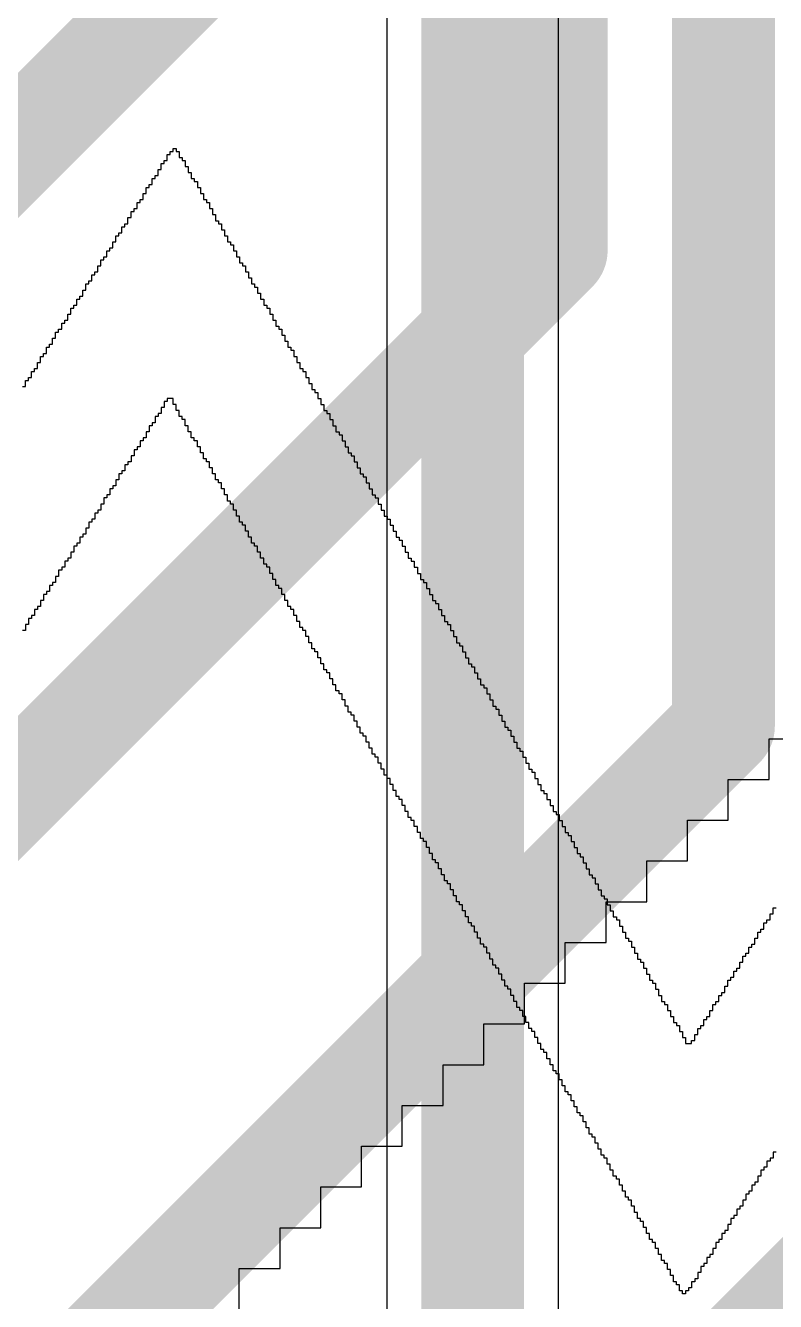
# Model space of a CAD drawing. Header units: inches. Extents: x 1.37 to 7.44, y 1.69 to 5.2.
# Drawn here: x 5.4434 to 5.5582, y 3.1787 to 3.374 of the extents above; entities that cross this region are included whole.
import ezdxf

# ---------------------------------------------------------------- set-up
doc = ezdxf.new("R2010")
doc.units = ezdxf.units.IN
doc.header["$MEASUREMENT"] = 0
for name, color, linetype in [('Bottom Layer', 5, 'Continuous'), ('Bottom Overlay', 54, 'Continuous'), ('Top Layer', 1, 'Continuous'), ('Top Overlay', 2, 'Continuous')]:
    doc.layers.add(name, color=color, linetype=linetype)

msp = doc.modelspace()

# ---------------------------------------------------------------- linework, layer by layer
at = {"layer": 'Bottom Layer'}
for points in [[(5.5502, 3.26673, 0.01575, 0.01575, 0), (5.5502, 4.13473, 0.01575, 0.01575, 0)], [(5.52461, 3.33957, 0.01575, 0.01575, 0), (5.52461, 4.12413, 0.01575, 0.01575, 0)], [(5.15748, 3.07087, 0.01575, 0.01575, 0), (5.49902, 3.4124, 0.01575, 0.01575, 0)], [(5.25591, 3.07087, 0.01575, 0.01575, 0), (5.52461, 3.33957, 0.01575, 0.01575, 0)], [(5.35433, 3.07087, 0.01575, 0.01575, 0), (5.5502, 3.26673, 0.01575, 0.01575, 0)], [(5.45276, 3.07087, 0.01575, 0.01575, 0), (5.60983, 3.22794, 0.01575, 0.01575, 0)]]:
    msp.add_lwpolyline(points, format="xyseb", dxfattribs=at)
for points in [[(5.52067, 3.33957, 0.00787, 0.00787, 1), (5.52854, 3.33957, 0.00787, 0.00787, 1)], [(5.52067, 3.33957, 0.00787, 0.00787, 1), (5.52854, 3.33957, 0.00787, 0.00787, 1)], [(5.54626, 3.26673, 0.00787, 0.00787, 1), (5.55413, 3.26673, 0.00787, 0.00787, 1)], [(5.54626, 3.26673, 0.00787, 0.00787, 1), (5.55413, 3.26673, 0.00787, 0.00787, 1)]]:
    msp.add_lwpolyline(points, format="xyseb", close=True, dxfattribs=at)
at = {"layer": 'Bottom Overlay'}
for p, q in [((5.55718, 3.25856), (5.55718, 3.2648)), ((5.55718, 3.2648), (5.56341, 3.2648)), ((5.55094, 3.25232), (5.55094, 3.25856)), ((5.55094, 3.25856), (5.55718, 3.25856)), ((5.5447, 3.24609), (5.5447, 3.25232)), ((5.5447, 3.25232), (5.55094, 3.25232)), ((5.53846, 3.23985), (5.53846, 3.24609)), ((5.53846, 3.24609), (5.5447, 3.24609)), ((5.53223, 3.23361), (5.53223, 3.23985)), ((5.53223, 3.23985), (5.53846, 3.23985)), ((5.52599, 3.22737), (5.52599, 3.23361)), ((5.52599, 3.23361), (5.53223, 3.23361)), ((5.51975, 3.22114), (5.51975, 3.22737)), ((5.51975, 3.22737), (5.52599, 3.22737)), ((5.51351, 3.2149), (5.51351, 3.22114)), ((5.51351, 3.22114), (5.51975, 3.22114)), ((5.50727, 3.20866), (5.50727, 3.2149)), ((5.50727, 3.2149), (5.51351, 3.2149)), ((5.50104, 3.20242), (5.50104, 3.20866)), ((5.50104, 3.20866), (5.50727, 3.20866)), ((5.4948, 3.19619), (5.4948, 3.20242)), ((5.4948, 3.20242), (5.50104, 3.20242)), ((5.48856, 3.18995), (5.48856, 3.19619)), ((5.48856, 3.19619), (5.4948, 3.19619)), ((5.48232, 3.18371), (5.48232, 3.18995)), ((5.48232, 3.18995), (5.48856, 3.18995)), ((5.47609, 3.17747), (5.47609, 3.18371)), ((5.47609, 3.18371), (5.48232, 3.18371))]:
    msp.add_line(p, q, dxfattribs=at)
at = {"layer": 'Top Layer'}
for p, q in [((5.49868, 3.74016), (5.49868, 3.08151)), ((5.52494, 3.08151), (5.52494, 3.74016))]:
    msp.add_line(p, q, dxfattribs=at)
msp.add_lwpolyline([(5.51181, 3.07087, 0.01575, 0.01575, 0), (5.51181, 4.27008, 0.01575, 0.01575, 0)], format="xyseb", dxfattribs=at)
at = {"layer": 'Top Overlay'}
for p, q in [((5.46505, 3.35331), (5.46505, 3.35424)), ((5.46505, 3.35424), (5.46551, 3.35424)), ((5.46551, 3.35424), (5.46551, 3.3547)), ((5.46551, 3.3547), (5.46598, 3.3547)), ((5.46598, 3.3547), (5.46598, 3.35516)), ((5.46598, 3.35516), (5.46644, 3.35516)), ((5.46644, 3.35516), (5.46644, 3.3547)), ((5.46644, 3.3547), (5.4669, 3.3547)), ((5.4669, 3.3547), (5.4669, 3.35377)), ((5.4669, 3.35377), (5.46736, 3.35377)), ((5.46736, 3.35377), (5.46736, 3.35331)), ((5.46367, 3.35101), (5.46367, 3.35193)), ((5.46367, 3.35193), (5.46413, 3.35193)), ((5.46413, 3.35193), (5.46413, 3.35285)), ((5.46413, 3.35285), (5.46459, 3.35285)), ((5.46459, 3.35285), (5.46459, 3.35331)), ((5.46459, 3.35331), (5.46505, 3.35331)), ((5.46736, 3.35331), (5.46782, 3.35331)), ((5.46782, 3.35331), (5.46782, 3.35239)), ((5.46782, 3.35239), (5.46828, 3.35239)), ((5.46828, 3.35239), (5.46828, 3.35147)), ((5.46828, 3.35147), (5.46874, 3.35147)), ((5.46874, 3.35147), (5.46874, 3.35054)), ((5.46228, 3.34916), (5.46228, 3.34962)), ((5.46228, 3.34962), (5.46275, 3.34962)), ((5.46275, 3.34962), (5.46275, 3.35054)), ((5.46275, 3.35054), (5.46321, 3.35054)), ((5.46321, 3.35054), (5.46321, 3.35101)), ((5.46321, 3.35101), (5.46367, 3.35101)), ((5.46874, 3.35054), (5.4692, 3.35054)), ((5.4692, 3.35054), (5.4692, 3.35008)), ((5.4692, 3.35008), (5.46967, 3.35008)), ((5.46967, 3.35008), (5.46967, 3.34916)), ((5.46136, 3.34731), (5.46136, 3.34824)), ((5.46136, 3.34824), (5.46182, 3.34824)), ((5.46182, 3.34824), (5.46182, 3.34916)), ((5.46182, 3.34916), (5.46228, 3.34916)), ((5.46967, 3.34916), (5.47013, 3.34916)), ((5.47013, 3.34916), (5.47013, 3.34824)), ((5.47013, 3.34824), (5.47059, 3.34824)), ((5.47059, 3.34824), (5.47059, 3.34731)), ((5.45998, 3.34547), (5.45998, 3.34593)), ((5.45998, 3.34593), (5.46044, 3.34593)), ((5.46044, 3.34593), (5.46044, 3.34685)), ((5.46044, 3.34685), (5.4609, 3.34685)), ((5.4609, 3.34685), (5.4609, 3.34731)), ((5.4609, 3.34731), (5.46136, 3.34731)), ((5.47059, 3.34731), (5.47105, 3.34731)), ((5.47105, 3.34731), (5.47105, 3.34685)), ((5.47105, 3.34685), (5.47151, 3.34685)), ((5.47151, 3.34685), (5.47151, 3.34593)), ((5.47151, 3.34593), (5.47197, 3.34593)), ((5.47197, 3.34593), (5.47197, 3.34501)), ((5.45859, 3.34316), (5.45859, 3.34362)), ((5.45859, 3.34362), (5.45905, 3.34362)), ((5.45905, 3.34362), (5.45905, 3.34455)), ((5.45905, 3.34455), (5.45952, 3.34455)), ((5.45952, 3.34455), (5.45952, 3.34547)), ((5.45952, 3.34547), (5.45998, 3.34547)), ((5.47197, 3.34501), (5.47243, 3.34501)), ((5.47243, 3.34501), (5.47243, 3.34408)), ((5.47243, 3.34408), (5.4729, 3.34408)), ((5.4729, 3.34408), (5.4729, 3.34362)), ((5.4729, 3.34362), (5.47336, 3.34362)), ((5.47336, 3.34362), (5.47336, 3.3427)), ((5.45721, 3.34086), (5.45721, 3.34178)), ((5.45721, 3.34178), (5.45767, 3.34178)), ((5.45767, 3.34178), (5.45767, 3.34224)), ((5.45767, 3.34224), (5.45813, 3.34224)), ((5.45813, 3.34224), (5.45813, 3.34316)), ((5.45813, 3.34316), (5.45859, 3.34316)), ((5.47336, 3.3427), (5.47382, 3.3427)), ((5.47382, 3.3427), (5.47382, 3.34178)), ((5.47382, 3.34178), (5.47428, 3.34178)), ((5.47428, 3.34178), (5.47428, 3.34086)), ((5.45629, 3.33947), (5.45629, 3.33993)), ((5.45629, 3.33993), (5.45675, 3.33993)), ((5.45675, 3.33993), (5.45675, 3.34086)), ((5.45675, 3.34086), (5.45721, 3.34086)), ((5.47428, 3.34086), (5.47474, 3.34086)), ((5.47474, 3.34086), (5.47474, 3.34039)), ((5.47474, 3.34039), (5.4752, 3.34039)), ((5.4752, 3.34039), (5.4752, 3.33947)), ((5.4549, 3.33716), (5.4549, 3.33809)), ((5.4549, 3.33809), (5.45536, 3.33809)), ((5.45536, 3.33809), (5.45536, 3.33855)), ((5.45536, 3.33855), (5.45583, 3.33855)), ((5.45583, 3.33855), (5.45583, 3.33947)), ((5.45583, 3.33947), (5.45629, 3.33947)), ((5.4752, 3.33947), (5.47566, 3.33947)), ((5.47566, 3.33947), (5.47566, 3.33855)), ((5.47566, 3.33855), (5.47613, 3.33855)), ((5.47613, 3.33855), (5.47613, 3.33763)), ((5.45398, 3.33578), (5.45398, 3.33624)), ((5.45398, 3.33624), (5.45444, 3.33624)), ((5.45444, 3.33624), (5.45444, 3.33716)), ((5.45444, 3.33716), (5.4549, 3.33716)), ((5.47613, 3.33763), (5.47659, 3.33763)), ((5.47659, 3.33763), (5.47659, 3.33716)), ((5.47659, 3.33716), (5.47705, 3.33716)), ((5.47705, 3.33716), (5.47705, 3.33624)), ((5.47705, 3.33624), (5.47751, 3.33624)), ((5.47751, 3.33624), (5.47751, 3.33532)), ((5.4526, 3.33347), (5.4526, 3.3344)), ((5.4526, 3.3344), (5.45306, 3.3344)), ((5.45306, 3.3344), (5.45306, 3.33486)), ((5.45306, 3.33486), (5.45352, 3.33486)), ((5.45352, 3.33486), (5.45352, 3.33578)), ((5.45352, 3.33578), (5.45398, 3.33578)), ((5.47751, 3.33532), (5.47797, 3.33532)), ((5.47797, 3.33532), (5.47797, 3.3344)), ((5.47797, 3.3344), (5.47843, 3.3344)), ((5.47843, 3.3344), (5.47843, 3.33393)), ((5.47843, 3.33393), (5.47889, 3.33393)), ((5.47889, 3.33393), (5.47889, 3.33301)), ((5.45121, 3.33117), (5.45121, 3.33209)), ((5.45121, 3.33209), (5.45167, 3.33209)), ((5.45167, 3.33209), (5.45167, 3.33255)), ((5.45167, 3.33255), (5.45213, 3.33255)), ((5.45213, 3.33255), (5.45213, 3.33347)), ((5.45213, 3.33347), (5.4526, 3.33347)), ((5.47889, 3.33301), (5.47935, 3.33301)), ((5.47935, 3.33301), (5.47935, 3.33209)), ((5.47935, 3.33209), (5.47982, 3.33209)), ((5.47982, 3.33209), (5.47982, 3.33117)), ((5.45029, 3.32978), (5.45029, 3.33071)), ((5.45029, 3.33071), (5.45075, 3.33071)), ((5.45075, 3.33071), (5.45075, 3.33117)), ((5.45075, 3.33117), (5.45121, 3.33117)), ((5.47982, 3.33117), (5.48028, 3.33117)), ((5.48028, 3.33117), (5.48028, 3.33071)), ((5.48028, 3.33071), (5.48074, 3.33071)), ((5.48074, 3.33071), (5.48074, 3.32978)), ((5.4489, 3.32748), (5.4489, 3.3284)), ((5.4489, 3.3284), (5.44937, 3.3284)), ((5.44937, 3.3284), (5.44937, 3.32886)), ((5.44937, 3.32886), (5.44983, 3.32886)), ((5.44983, 3.32886), (5.44983, 3.32978)), ((5.44983, 3.32978), (5.45029, 3.32978)), ((5.48074, 3.32978), (5.4812, 3.32978)), ((5.4812, 3.32978), (5.4812, 3.32886)), ((5.4812, 3.32886), (5.48166, 3.32886)), ((5.48166, 3.32886), (5.48166, 3.32794)), ((5.44752, 3.32517), (5.44752, 3.32609)), ((5.44752, 3.32609), (5.44798, 3.32609)), ((5.44798, 3.32609), (5.44798, 3.32701)), ((5.44798, 3.32701), (5.44844, 3.32701)), ((5.44844, 3.32701), (5.44844, 3.32748)), ((5.44844, 3.32748), (5.4489, 3.32748)), ((5.48166, 3.32794), (5.48212, 3.32794)), ((5.48212, 3.32794), (5.48212, 3.32748)), ((5.48212, 3.32748), (5.48258, 3.32748)), ((5.48258, 3.32748), (5.48258, 3.32655)), ((5.48258, 3.32655), (5.48305, 3.32655)), ((5.48305, 3.32655), (5.48305, 3.32563)), ((5.4466, 3.32378), (5.4466, 3.32471)), ((5.4466, 3.32471), (5.44706, 3.32471)), ((5.44706, 3.32471), (5.44706, 3.32517)), ((5.44706, 3.32517), (5.44752, 3.32517)), ((5.48305, 3.32563), (5.48351, 3.32563)), ((5.48351, 3.32563), (5.48351, 3.32471)), ((5.48351, 3.32471), (5.48397, 3.32471)), ((5.48397, 3.32471), (5.48397, 3.32425)), ((5.48397, 3.32425), (5.48443, 3.32425)), ((5.48443, 3.32425), (5.48443, 3.32332)), ((5.44521, 3.32148), (5.44521, 3.3224)), ((5.44521, 3.3224), (5.44568, 3.3224)), ((5.44568, 3.3224), (5.44568, 3.32332)), ((5.44568, 3.32332), (5.44614, 3.32332)), ((5.44614, 3.32332), (5.44614, 3.32378)), ((5.44614, 3.32378), (5.4466, 3.32378)), ((5.48443, 3.32332), (5.48489, 3.32332)), ((5.48489, 3.32332), (5.48489, 3.3224)), ((5.48489, 3.3224), (5.48535, 3.3224)), ((5.48535, 3.3224), (5.48535, 3.32148)), ((5.44429, 3.32009), (5.44429, 3.32102)), ((5.44429, 3.32102), (5.44475, 3.32102)), ((5.44475, 3.32102), (5.44475, 3.32148)), ((5.44475, 3.32148), (5.44521, 3.32148)), ((5.48535, 3.32148), (5.48581, 3.32148)), ((5.48581, 3.32148), (5.48581, 3.32102)), ((5.48581, 3.32102), (5.48628, 3.32102)), ((5.48628, 3.32102), (5.48628, 3.32009)), ((5.44291, 3.31871), (5.44337, 3.31871)), ((5.44337, 3.31871), (5.44337, 3.31963)), ((5.44337, 3.31963), (5.44383, 3.31963)), ((5.44383, 3.31963), (5.44383, 3.32009)), ((5.44383, 3.32009), (5.44429, 3.32009)), ((5.48628, 3.32009), (5.48674, 3.32009)), ((5.48674, 3.32009), (5.48674, 3.31917)), ((5.48674, 3.31917), (5.4872, 3.31917)), ((5.4872, 3.31917), (5.4872, 3.31825)), ((5.4872, 3.31825), (5.48766, 3.31825)), ((5.48766, 3.31825), (5.48766, 3.31779)), ((5.46505, 3.3164), (5.46459, 3.3164)), ((5.46459, 3.3164), (5.46459, 3.31548)), ((5.46598, 3.31686), (5.46505, 3.31686)), ((5.46505, 3.31686), (5.46505, 3.3164)), ((5.46598, 3.31594), (5.46598, 3.31686)), ((5.48766, 3.31779), (5.48812, 3.31779)), ((5.48812, 3.31779), (5.48812, 3.31686)), ((5.48812, 3.31686), (5.48858, 3.31686)), ((5.48858, 3.31686), (5.48858, 3.31594)), ((5.46413, 3.31456), (5.46367, 3.31456)), ((5.46367, 3.31456), (5.46367, 3.3141)), ((5.46459, 3.31548), (5.46413, 3.31548)), ((5.46413, 3.31548), (5.46413, 3.31456)), ((5.46644, 3.31594), (5.46598, 3.31594)), ((5.46644, 3.31502), (5.46644, 3.31594)), ((5.4669, 3.31502), (5.46644, 3.31502)), ((5.4669, 3.3141), (5.4669, 3.31502)), ((5.48858, 3.31594), (5.48904, 3.31594)), ((5.48904, 3.31594), (5.48904, 3.31502)), ((5.48904, 3.31502), (5.48951, 3.31502)), ((5.48951, 3.31502), (5.48951, 3.31456)), ((5.48951, 3.31456), (5.48997, 3.31456)), ((5.48997, 3.31456), (5.48997, 3.31363)), ((5.46275, 3.31271), (5.46228, 3.31271)), ((5.46228, 3.31271), (5.46228, 3.31179)), ((5.46321, 3.31317), (5.46275, 3.31317)), ((5.46275, 3.31317), (5.46275, 3.31271)), ((5.46367, 3.3141), (5.46321, 3.3141)), ((5.46321, 3.3141), (5.46321, 3.31317)), ((5.46736, 3.3141), (5.4669, 3.3141)), ((5.46736, 3.31363), (5.46736, 3.3141)), ((5.46782, 3.31363), (5.46736, 3.31363)), ((5.46782, 3.31271), (5.46782, 3.31363)), ((5.46828, 3.31271), (5.46782, 3.31271)), ((5.46828, 3.31179), (5.46828, 3.31271)), ((5.48997, 3.31363), (5.49043, 3.31363)), ((5.49043, 3.31363), (5.49043, 3.31271)), ((5.49043, 3.31271), (5.49089, 3.31271)), ((5.49089, 3.31271), (5.49089, 3.31179)), ((5.46136, 3.3104), (5.4609, 3.3104)), ((5.4609, 3.3104), (5.4609, 3.30948)), ((5.46182, 3.31087), (5.46136, 3.31087)), ((5.46136, 3.31087), (5.46136, 3.3104)), ((5.46228, 3.31179), (5.46182, 3.31179)), ((5.46182, 3.31179), (5.46182, 3.31087)), ((5.46874, 3.31179), (5.46828, 3.31179)), ((5.46874, 3.31087), (5.46874, 3.31179)), ((5.4692, 3.31087), (5.46874, 3.31087)), ((5.4692, 3.3104), (5.4692, 3.31087)), ((5.46967, 3.3104), (5.4692, 3.3104)), ((5.46967, 3.30948), (5.46967, 3.3104)), ((5.49089, 3.31179), (5.49135, 3.31179)), ((5.49135, 3.31179), (5.49135, 3.31133)), ((5.49135, 3.31133), (5.49181, 3.31133)), ((5.49181, 3.31133), (5.49181, 3.3104)), ((5.49181, 3.3104), (5.49227, 3.3104)), ((5.49227, 3.3104), (5.49227, 3.30948)), ((5.46044, 3.30902), (5.45998, 3.30902)), ((5.45998, 3.30902), (5.45998, 3.3081)), ((5.4609, 3.30948), (5.46044, 3.30948)), ((5.46044, 3.30948), (5.46044, 3.30902)), ((5.47013, 3.30948), (5.46967, 3.30948)), ((5.47013, 3.30856), (5.47013, 3.30948)), ((5.47059, 3.30856), (5.47013, 3.30856)), ((5.47059, 3.30764), (5.47059, 3.30856)), ((5.49227, 3.30948), (5.49273, 3.30948)), ((5.49273, 3.30948), (5.49273, 3.30856)), ((5.49273, 3.30856), (5.4932, 3.30856)), ((5.4932, 3.30856), (5.4932, 3.3081)), ((5.45905, 3.30671), (5.45859, 3.30671)), ((5.45859, 3.30671), (5.45859, 3.30579)), ((5.45952, 3.30718), (5.45905, 3.30718)), ((5.45905, 3.30718), (5.45905, 3.30671)), ((5.45998, 3.3081), (5.45952, 3.3081)), ((5.45952, 3.3081), (5.45952, 3.30718)), ((5.47105, 3.30764), (5.47059, 3.30764)), ((5.47105, 3.30718), (5.47105, 3.30764)), ((5.47151, 3.30718), (5.47105, 3.30718)), ((5.47151, 3.30625), (5.47151, 3.30718)), ((5.4932, 3.3081), (5.49366, 3.3081)), ((5.49366, 3.3081), (5.49366, 3.30718)), ((5.49366, 3.30718), (5.49412, 3.30718)), ((5.49412, 3.30718), (5.49412, 3.30625)), ((5.45813, 3.30533), (5.45767, 3.30533)), ((5.45767, 3.30533), (5.45767, 3.30441)), ((5.45859, 3.30579), (5.45813, 3.30579)), ((5.45813, 3.30579), (5.45813, 3.30533)), ((5.47197, 3.30625), (5.47151, 3.30625)), ((5.47197, 3.30533), (5.47197, 3.30625)), ((5.47243, 3.30533), (5.47197, 3.30533)), ((5.47243, 3.30441), (5.47243, 3.30533)), ((5.49412, 3.30625), (5.49458, 3.30625)), ((5.49458, 3.30625), (5.49458, 3.30533)), ((5.49458, 3.30533), (5.49504, 3.30533)), ((5.49504, 3.30533), (5.49504, 3.30487)), ((5.49504, 3.30487), (5.4955, 3.30487)), ((5.4955, 3.30487), (5.4955, 3.30395)), ((5.45675, 3.30302), (5.45629, 3.30302)), ((5.45629, 3.30302), (5.45629, 3.3021)), ((5.45721, 3.30348), (5.45675, 3.30348)), ((5.45675, 3.30348), (5.45675, 3.30302)), ((5.45767, 3.30441), (5.45721, 3.30441)), ((5.45721, 3.30441), (5.45721, 3.30348)), ((5.4729, 3.30441), (5.47243, 3.30441)), ((5.4729, 3.30395), (5.4729, 3.30441)), ((5.47336, 3.30395), (5.4729, 3.30395)), ((5.47336, 3.30302), (5.47336, 3.30395)), ((5.47382, 3.30302), (5.47336, 3.30302)), ((5.47382, 3.3021), (5.47382, 3.30302)), ((5.4955, 3.30395), (5.49596, 3.30395)), ((5.49596, 3.30395), (5.49596, 3.30302)), ((5.49596, 3.30302), (5.49643, 3.30302)), ((5.49643, 3.30302), (5.49643, 3.3021)), ((5.45536, 3.30072), (5.4549, 3.30072)), ((5.4549, 3.30072), (5.4549, 3.29979)), ((5.45583, 3.30164), (5.45536, 3.30164)), ((5.45536, 3.30164), (5.45536, 3.30072)), ((5.45629, 3.3021), (5.45583, 3.3021)), ((5.45583, 3.3021), (5.45583, 3.30164)), ((5.47428, 3.3021), (5.47382, 3.3021)), ((5.47428, 3.30118), (5.47428, 3.3021)), ((5.47474, 3.30118), (5.47428, 3.30118)), ((5.47474, 3.30072), (5.47474, 3.30118)), ((5.4752, 3.30072), (5.47474, 3.30072)), ((5.4752, 3.29979), (5.4752, 3.30072)), ((5.49643, 3.3021), (5.49689, 3.3021)), ((5.49689, 3.3021), (5.49689, 3.30164)), ((5.49689, 3.30164), (5.49735, 3.30164)), ((5.49735, 3.30164), (5.49735, 3.30072)), ((5.49735, 3.30072), (5.49781, 3.30072)), ((5.49781, 3.30072), (5.49781, 3.29979)), ((5.45444, 3.29933), (5.45398, 3.29933)), ((5.45398, 3.29933), (5.45398, 3.29841)), ((5.4549, 3.29979), (5.45444, 3.29979)), ((5.45444, 3.29979), (5.45444, 3.29933)), ((5.47566, 3.29979), (5.4752, 3.29979)), ((5.47566, 3.29887), (5.47566, 3.29979)), ((5.47613, 3.29887), (5.47566, 3.29887)), ((5.47613, 3.29795), (5.47613, 3.29887)), ((5.49781, 3.29979), (5.49827, 3.29979)), ((5.49827, 3.29979), (5.49827, 3.29887)), ((5.49827, 3.29887), (5.49873, 3.29887)), ((5.49873, 3.29887), (5.49873, 3.29841)), ((5.45306, 3.29703), (5.4526, 3.29703)), ((5.4526, 3.29703), (5.4526, 3.2961)), ((5.45352, 3.29795), (5.45306, 3.29795)), ((5.45306, 3.29795), (5.45306, 3.29703)), ((5.45398, 3.29841), (5.45352, 3.29841)), ((5.45352, 3.29841), (5.45352, 3.29795)), ((5.47659, 3.29795), (5.47613, 3.29795)), ((5.47659, 3.29749), (5.47659, 3.29795)), ((5.47705, 3.29749), (5.47659, 3.29749)), ((5.47705, 3.29656), (5.47705, 3.29749)), ((5.49873, 3.29841), (5.49919, 3.29841)), ((5.49919, 3.29841), (5.49919, 3.29749)), ((5.49919, 3.29749), (5.49966, 3.29749)), ((5.49966, 3.29749), (5.49966, 3.29656)), ((5.45213, 3.29564), (5.45167, 3.29564)), ((5.45167, 3.29564), (5.45167, 3.29472)), ((5.4526, 3.2961), (5.45213, 3.2961)), ((5.45213, 3.2961), (5.45213, 3.29564)), ((5.47751, 3.29656), (5.47705, 3.29656)), ((5.47751, 3.29564), (5.47751, 3.29656)), ((5.47797, 3.29564), (5.47751, 3.29564)), ((5.47797, 3.29472), (5.47797, 3.29564)), ((5.49966, 3.29656), (5.50012, 3.29656)), ((5.50012, 3.29656), (5.50012, 3.29564)), ((5.50012, 3.29564), (5.50058, 3.29564)), ((5.50058, 3.29564), (5.50058, 3.29518)), ((5.50058, 3.29518), (5.50104, 3.29518)), ((5.50104, 3.29518), (5.50104, 3.29426)), ((5.45075, 3.29333), (5.45029, 3.29333)), ((5.45029, 3.29333), (5.45029, 3.29241)), ((5.45121, 3.29426), (5.45075, 3.29426)), ((5.45075, 3.29426), (5.45075, 3.29333)), ((5.45167, 3.29472), (5.45121, 3.29472)), ((5.45121, 3.29472), (5.45121, 3.29426)), ((5.47843, 3.29472), (5.47797, 3.29472)), ((5.47843, 3.29426), (5.47843, 3.29472)), ((5.47889, 3.29426), (5.47843, 3.29426)), ((5.47889, 3.29333), (5.47889, 3.29426)), ((5.47935, 3.29333), (5.47889, 3.29333)), ((5.47935, 3.29241), (5.47935, 3.29333)), ((5.50104, 3.29426), (5.5015, 3.29426)), ((5.5015, 3.29426), (5.5015, 3.29333)), ((5.5015, 3.29333), (5.50196, 3.29333)), ((5.50196, 3.29333), (5.50196, 3.29241)), ((5.44937, 3.29103), (5.4489, 3.29103)), ((5.4489, 3.29103), (5.4489, 3.29057)), ((5.44983, 3.29195), (5.44937, 3.29195)), ((5.44937, 3.29195), (5.44937, 3.29103)), ((5.45029, 3.29241), (5.44983, 3.29241)), ((5.44983, 3.29241), (5.44983, 3.29195)), ((5.47982, 3.29241), (5.47935, 3.29241)), ((5.47982, 3.29149), (5.47982, 3.29241)), ((5.48028, 3.29149), (5.47982, 3.29149)), ((5.48028, 3.29103), (5.48028, 3.29149)), ((5.48074, 3.29103), (5.48028, 3.29103)), ((5.48074, 3.2901), (5.48074, 3.29103)), ((5.50196, 3.29241), (5.50242, 3.29241)), ((5.50242, 3.29241), (5.50242, 3.29195)), ((5.50242, 3.29195), (5.50288, 3.29195)), ((5.50288, 3.29195), (5.50288, 3.29103)), ((5.50288, 3.29103), (5.50335, 3.29103)), ((5.50335, 3.29103), (5.50335, 3.2901)), ((5.44844, 3.28964), (5.44798, 3.28964)), ((5.44798, 3.28964), (5.44798, 3.28872)), ((5.4489, 3.29057), (5.44844, 3.29057)), ((5.44844, 3.29057), (5.44844, 3.28964)), ((5.4812, 3.2901), (5.48074, 3.2901)), ((5.4812, 3.28918), (5.4812, 3.2901)), ((5.48166, 3.28918), (5.4812, 3.28918)), ((5.48166, 3.28826), (5.48166, 3.28918)), ((5.50335, 3.2901), (5.50381, 3.2901)), ((5.50381, 3.2901), (5.50381, 3.28918)), ((5.50381, 3.28918), (5.50427, 3.28918)), ((5.50427, 3.28918), (5.50427, 3.28872)), ((5.44706, 3.28734), (5.4466, 3.28734)), ((5.4466, 3.28734), (5.4466, 3.28688)), ((5.44752, 3.28826), (5.44706, 3.28826)), ((5.44706, 3.28826), (5.44706, 3.28734)), ((5.44798, 3.28872), (5.44752, 3.28872)), ((5.44752, 3.28872), (5.44752, 3.28826)), ((5.48212, 3.28826), (5.48166, 3.28826)), ((5.48212, 3.2878), (5.48212, 3.28826)), ((5.48258, 3.2878), (5.48212, 3.2878)), ((5.48258, 3.28688), (5.48258, 3.2878)), ((5.50427, 3.28872), (5.50473, 3.28872)), ((5.50473, 3.28872), (5.50473, 3.2878)), ((5.50473, 3.2878), (5.50519, 3.2878)), ((5.50519, 3.2878), (5.50519, 3.28688)), ((5.44568, 3.28503), (5.44521, 3.28503)), ((5.44521, 3.28503), (5.44521, 3.28457)), ((5.44614, 3.28595), (5.44568, 3.28595)), ((5.44568, 3.28595), (5.44568, 3.28503)), ((5.4466, 3.28688), (5.44614, 3.28688)), ((5.44614, 3.28688), (5.44614, 3.28595)), ((5.48305, 3.28688), (5.48258, 3.28688)), ((5.48305, 3.28595), (5.48305, 3.28688)), ((5.48351, 3.28595), (5.48305, 3.28595)), ((5.48351, 3.28503), (5.48351, 3.28595)), ((5.48397, 3.28503), (5.48351, 3.28503)), ((5.48397, 3.28457), (5.48397, 3.28503)), ((5.50519, 3.28688), (5.50565, 3.28688)), ((5.50565, 3.28688), (5.50565, 3.28595)), ((5.50565, 3.28595), (5.50611, 3.28595)), ((5.50611, 3.28595), (5.50611, 3.28549)), ((5.50611, 3.28549), (5.50658, 3.28549)), ((5.50658, 3.28549), (5.50658, 3.28457)), ((5.44429, 3.28318), (5.44383, 3.28318)), ((5.44383, 3.28318), (5.44383, 3.28226)), ((5.44475, 3.28365), (5.44429, 3.28365)), ((5.44429, 3.28365), (5.44429, 3.28318)), ((5.44521, 3.28457), (5.44475, 3.28457)), ((5.44475, 3.28457), (5.44475, 3.28365)), ((5.48443, 3.28457), (5.48397, 3.28457)), ((5.48443, 3.28365), (5.48443, 3.28457)), ((5.48489, 3.28365), (5.48443, 3.28365)), ((5.48489, 3.28272), (5.48489, 3.28365)), ((5.50658, 3.28457), (5.50704, 3.28457)), ((5.50704, 3.28457), (5.50704, 3.28365)), ((5.50704, 3.28365), (5.5075, 3.28365)), ((5.5075, 3.28365), (5.5075, 3.28272)), ((5.44337, 3.28134), (5.44291, 3.28134)), ((5.44383, 3.28226), (5.44337, 3.28226)), ((5.44337, 3.28226), (5.44337, 3.28134)), ((5.48535, 3.28272), (5.48489, 3.28272)), ((5.48535, 3.2818), (5.48535, 3.28272)), ((5.48581, 3.2818), (5.48535, 3.2818)), ((5.48581, 3.28134), (5.48581, 3.2818)), ((5.48628, 3.28134), (5.48581, 3.28134)), ((5.48628, 3.28042), (5.48628, 3.28134)), ((5.5075, 3.28272), (5.50796, 3.28272)), ((5.50796, 3.28272), (5.50796, 3.28226)), ((5.50796, 3.28226), (5.50842, 3.28226)), ((5.50842, 3.28226), (5.50842, 3.28134)), ((5.50842, 3.28134), (5.50888, 3.28134)), ((5.50888, 3.28134), (5.50888, 3.28042)), ((5.48674, 3.28042), (5.48628, 3.28042)), ((5.48674, 3.27949), (5.48674, 3.28042)), ((5.4872, 3.27949), (5.48674, 3.27949)), ((5.4872, 3.27857), (5.4872, 3.27949)), ((5.50888, 3.28042), (5.50934, 3.28042)), ((5.50934, 3.28042), (5.50934, 3.27949)), ((5.50934, 3.27949), (5.50981, 3.27949)), ((5.50981, 3.27949), (5.50981, 3.27903)), ((5.48766, 3.27857), (5.4872, 3.27857)), ((5.48766, 3.27811), (5.48766, 3.27857)), ((5.48812, 3.27811), (5.48766, 3.27811)), ((5.48812, 3.27719), (5.48812, 3.27811)), ((5.50981, 3.27903), (5.51027, 3.27903)), ((5.51027, 3.27903), (5.51027, 3.27811)), ((5.51027, 3.27811), (5.51073, 3.27811)), ((5.51073, 3.27811), (5.51073, 3.27719)), ((5.48858, 3.27719), (5.48812, 3.27719)), ((5.48858, 3.27626), (5.48858, 3.27719)), ((5.48904, 3.27626), (5.48858, 3.27626)), ((5.48904, 3.27534), (5.48904, 3.27626)), ((5.48951, 3.27534), (5.48904, 3.27534)), ((5.48951, 3.27488), (5.48951, 3.27534)), ((5.51073, 3.27719), (5.51119, 3.27719)), ((5.51119, 3.27719), (5.51119, 3.27626)), ((5.51119, 3.27626), (5.51165, 3.27626)), ((5.51165, 3.27626), (5.51165, 3.2758)), ((5.51165, 3.2758), (5.51211, 3.2758)), ((5.51211, 3.2758), (5.51211, 3.27488)), ((5.48997, 3.27488), (5.48951, 3.27488)), ((5.48997, 3.27396), (5.48997, 3.27488)), ((5.49043, 3.27396), (5.48997, 3.27396)), ((5.49043, 3.27303), (5.49043, 3.27396)), ((5.51211, 3.27488), (5.51257, 3.27488)), ((5.51257, 3.27488), (5.51257, 3.27396)), ((5.51257, 3.27396), (5.51303, 3.27396)), ((5.51303, 3.27396), (5.51303, 3.27303)), ((5.49089, 3.27303), (5.49043, 3.27303)), ((5.49089, 3.27211), (5.49089, 3.27303)), ((5.49135, 3.27211), (5.49089, 3.27211)), ((5.49135, 3.27165), (5.49135, 3.27211)), ((5.49181, 3.27165), (5.49135, 3.27165)), ((5.49181, 3.27073), (5.49181, 3.27165)), ((5.51303, 3.27303), (5.5135, 3.27303)), ((5.5135, 3.27303), (5.5135, 3.27257)), ((5.5135, 3.27257), (5.51396, 3.27257)), ((5.51396, 3.27257), (5.51396, 3.27165)), ((5.51396, 3.27165), (5.51442, 3.27165)), ((5.51442, 3.27165), (5.51442, 3.27073)), ((5.49227, 3.27073), (5.49181, 3.27073)), ((5.49227, 3.2698), (5.49227, 3.27073)), ((5.49273, 3.2698), (5.49227, 3.2698)), ((5.49273, 3.26888), (5.49273, 3.2698)), ((5.51442, 3.27073), (5.51488, 3.27073)), ((5.51488, 3.27073), (5.51488, 3.2698)), ((5.51488, 3.2698), (5.51534, 3.2698)), ((5.51534, 3.2698), (5.51534, 3.26934)), ((5.4932, 3.26888), (5.49273, 3.26888)), ((5.4932, 3.26842), (5.4932, 3.26888)), ((5.49366, 3.26842), (5.4932, 3.26842)), ((5.49366, 3.2675), (5.49366, 3.26842)), ((5.49412, 3.2675), (5.49366, 3.2675)), ((5.49412, 3.26658), (5.49412, 3.2675)), ((5.51534, 3.26934), (5.5158, 3.26934)), ((5.5158, 3.26934), (5.5158, 3.26842)), ((5.5158, 3.26842), (5.51626, 3.26842)), ((5.51626, 3.26842), (5.51626, 3.2675)), ((5.51626, 3.2675), (5.51673, 3.2675)), ((5.51673, 3.2675), (5.51673, 3.26658)), ((5.49458, 3.26658), (5.49412, 3.26658)), ((5.49458, 3.26565), (5.49458, 3.26658)), ((5.49504, 3.26565), (5.49458, 3.26565)), ((5.49504, 3.26519), (5.49504, 3.26565)), ((5.51673, 3.26658), (5.51719, 3.26658)), ((5.51719, 3.26658), (5.51719, 3.26611)), ((5.51719, 3.26611), (5.51765, 3.26611)), ((5.51765, 3.26611), (5.51765, 3.26519)), ((5.4955, 3.26519), (5.49504, 3.26519)), ((5.4955, 3.26427), (5.4955, 3.26519)), ((5.49596, 3.26427), (5.4955, 3.26427)), ((5.49596, 3.26335), (5.49596, 3.26427)), ((5.51765, 3.26519), (5.51811, 3.26519)), ((5.51811, 3.26519), (5.51811, 3.26427)), ((5.51811, 3.26427), (5.51857, 3.26427)), ((5.51857, 3.26427), (5.51857, 3.26335)), ((5.49643, 3.26335), (5.49596, 3.26335)), ((5.49643, 3.26242), (5.49643, 3.26335)), ((5.49689, 3.26242), (5.49643, 3.26242)), ((5.49689, 3.26196), (5.49689, 3.26242)), ((5.49735, 3.26196), (5.49689, 3.26196)), ((5.49735, 3.26104), (5.49735, 3.26196)), ((5.51857, 3.26335), (5.51903, 3.26335)), ((5.51903, 3.26335), (5.51903, 3.26288)), ((5.51903, 3.26288), (5.51949, 3.26288)), ((5.51949, 3.26288), (5.51949, 3.26196)), ((5.51949, 3.26196), (5.51996, 3.26196)), ((5.51996, 3.26196), (5.51996, 3.26104)), ((5.49781, 3.26104), (5.49735, 3.26104)), ((5.49781, 3.26012), (5.49781, 3.26104)), ((5.49827, 3.26012), (5.49781, 3.26012)), ((5.49827, 3.25919), (5.49827, 3.26012)), ((5.51996, 3.26104), (5.52042, 3.26104)), ((5.52042, 3.26104), (5.52042, 3.26012)), ((5.52042, 3.26012), (5.52088, 3.26012)), ((5.52088, 3.26012), (5.52088, 3.25965)), ((5.52088, 3.25965), (5.52134, 3.25965)), ((5.52134, 3.25965), (5.52134, 3.25873)), ((5.49873, 3.25919), (5.49827, 3.25919)), ((5.49873, 3.25873), (5.49873, 3.25919)), ((5.49919, 3.25873), (5.49873, 3.25873)), ((5.49919, 3.25781), (5.49919, 3.25873)), ((5.49966, 3.25781), (5.49919, 3.25781)), ((5.49966, 3.25689), (5.49966, 3.25781)), ((5.52134, 3.25873), (5.5218, 3.25873)), ((5.5218, 3.25873), (5.5218, 3.25781)), ((5.5218, 3.25781), (5.52226, 3.25781)), ((5.52226, 3.25781), (5.52226, 3.25689)), ((5.50012, 3.25689), (5.49966, 3.25689)), ((5.50012, 3.25596), (5.50012, 3.25689)), ((5.50058, 3.25596), (5.50012, 3.25596)), ((5.50058, 3.2555), (5.50058, 3.25596)), ((5.52226, 3.25689), (5.52272, 3.25689)), ((5.52272, 3.25689), (5.52272, 3.25642)), ((5.52272, 3.25642), (5.52318, 3.25642)), ((5.52318, 3.25642), (5.52318, 3.2555)), ((5.50104, 3.2555), (5.50058, 3.2555)), ((5.50104, 3.25458), (5.50104, 3.2555)), ((5.5015, 3.25458), (5.50104, 3.25458)), ((5.5015, 3.25366), (5.5015, 3.25458)), ((5.52318, 3.2555), (5.52365, 3.2555)), ((5.52365, 3.2555), (5.52365, 3.25458)), ((5.52365, 3.25458), (5.52411, 3.25458)), ((5.52411, 3.25458), (5.52411, 3.25366)), ((5.50196, 3.25366), (5.5015, 3.25366)), ((5.50196, 3.25273), (5.50196, 3.25366)), ((5.50242, 3.25273), (5.50196, 3.25273)), ((5.50242, 3.25227), (5.50242, 3.25273)), ((5.50288, 3.25227), (5.50242, 3.25227)), ((5.50288, 3.25135), (5.50288, 3.25227)), ((5.52411, 3.25366), (5.52457, 3.25366)), ((5.52457, 3.25366), (5.52457, 3.2532)), ((5.52457, 3.2532), (5.52503, 3.2532)), ((5.52503, 3.2532), (5.52503, 3.25227)), ((5.52503, 3.25227), (5.52549, 3.25227)), ((5.52549, 3.25227), (5.52549, 3.25135)), ((5.50335, 3.25135), (5.50288, 3.25135)), ((5.50335, 3.25043), (5.50335, 3.25135)), ((5.50381, 3.25043), (5.50335, 3.25043)), ((5.50381, 3.2495), (5.50381, 3.25043)), ((5.52549, 3.25135), (5.52595, 3.25135)), ((5.52595, 3.25135), (5.52595, 3.25043)), ((5.52595, 3.25043), (5.52641, 3.25043)), ((5.52641, 3.25043), (5.52641, 3.24997)), ((5.52641, 3.24997), (5.52688, 3.24997)), ((5.52688, 3.24997), (5.52688, 3.24904)), ((5.50427, 3.2495), (5.50381, 3.2495)), ((5.50427, 3.24904), (5.50427, 3.2495)), ((5.50473, 3.24904), (5.50427, 3.24904)), ((5.50473, 3.24812), (5.50473, 3.24904)), ((5.50519, 3.24812), (5.50473, 3.24812)), ((5.50519, 3.2472), (5.50519, 3.24812)), ((5.52688, 3.24904), (5.52734, 3.24904)), ((5.52734, 3.24904), (5.52734, 3.24812)), ((5.52734, 3.24812), (5.5278, 3.24812)), ((5.5278, 3.24812), (5.5278, 3.2472)), ((5.50565, 3.2472), (5.50519, 3.2472)), ((5.50565, 3.24627), (5.50565, 3.2472)), ((5.50611, 3.24627), (5.50565, 3.24627)), ((5.50611, 3.24581), (5.50611, 3.24627)), ((5.5278, 3.2472), (5.52826, 3.2472)), ((5.52826, 3.2472), (5.52826, 3.24674)), ((5.52826, 3.24674), (5.52872, 3.24674)), ((5.52872, 3.24674), (5.52872, 3.24581)), ((5.50658, 3.24581), (5.50611, 3.24581)), ((5.50658, 3.24489), (5.50658, 3.24581)), ((5.50704, 3.24489), (5.50658, 3.24489)), ((5.50704, 3.24397), (5.50704, 3.24489)), ((5.52872, 3.24581), (5.52918, 3.24581)), ((5.52918, 3.24581), (5.52918, 3.24489)), ((5.52918, 3.24489), (5.52964, 3.24489)), ((5.52964, 3.24489), (5.52964, 3.24397)), ((5.5075, 3.24397), (5.50704, 3.24397)), ((5.5075, 3.24305), (5.5075, 3.24397)), ((5.50796, 3.24305), (5.5075, 3.24305)), ((5.50796, 3.24258), (5.50796, 3.24305)), ((5.50842, 3.24258), (5.50796, 3.24258)), ((5.50842, 3.24166), (5.50842, 3.24258)), ((5.52964, 3.24397), (5.53011, 3.24397)), ((5.53011, 3.24397), (5.53011, 3.24351)), ((5.53011, 3.24351), (5.53057, 3.24351)), ((5.53057, 3.24351), (5.53057, 3.24258)), ((5.53057, 3.24258), (5.53103, 3.24258)), ((5.53103, 3.24258), (5.53103, 3.24166)), ((5.50888, 3.24166), (5.50842, 3.24166)), ((5.50888, 3.24074), (5.50888, 3.24166)), ((5.50934, 3.24074), (5.50888, 3.24074)), ((5.50934, 3.23982), (5.50934, 3.24074)), ((5.53103, 3.24166), (5.53149, 3.24166)), ((5.53149, 3.24166), (5.53149, 3.24074)), ((5.53149, 3.24074), (5.53195, 3.24074)), ((5.53195, 3.24074), (5.53195, 3.24028)), ((5.53195, 3.24028), (5.53241, 3.24028)), ((5.53241, 3.24028), (5.53241, 3.23935)), ((5.50981, 3.23982), (5.50934, 3.23982)), ((5.50981, 3.23935), (5.50981, 3.23982)), ((5.51027, 3.23935), (5.50981, 3.23935)), ((5.51027, 3.23843), (5.51027, 3.23935)), ((5.51073, 3.23843), (5.51027, 3.23843)), ((5.51073, 3.23751), (5.51073, 3.23843)), ((5.53241, 3.23935), (5.53287, 3.23935)), ((5.53287, 3.23935), (5.53287, 3.23843)), ((5.53287, 3.23843), (5.53334, 3.23843)), ((5.53334, 3.23843), (5.53334, 3.23751)), ((5.55779, 3.23797), (5.55779, 3.23889)), ((5.55779, 3.23889), (5.55825, 3.23889)), ((5.51119, 3.23751), (5.51073, 3.23751)), ((5.51119, 3.23659), (5.51119, 3.23751)), ((5.51165, 3.23659), (5.51119, 3.23659)), ((5.51165, 3.23612), (5.51165, 3.23659)), ((5.53334, 3.23751), (5.5338, 3.23751)), ((5.5338, 3.23751), (5.5338, 3.23705)), ((5.5338, 3.23705), (5.53426, 3.23705)), ((5.53426, 3.23705), (5.53426, 3.23612)), ((5.5564, 3.23566), (5.5564, 3.23659)), ((5.5564, 3.23659), (5.55686, 3.23659)), ((5.55686, 3.23659), (5.55686, 3.23705)), ((5.55686, 3.23705), (5.55733, 3.23705)), ((5.55733, 3.23705), (5.55733, 3.23797)), ((5.55733, 3.23797), (5.55779, 3.23797)), ((5.51211, 3.23612), (5.51165, 3.23612)), ((5.51211, 3.2352), (5.51211, 3.23612)), ((5.51257, 3.2352), (5.51211, 3.2352)), ((5.51257, 3.23428), (5.51257, 3.2352)), ((5.51303, 3.23428), (5.51257, 3.23428)), ((5.51303, 3.23336), (5.51303, 3.23428)), ((5.53426, 3.23612), (5.53472, 3.23612)), ((5.53472, 3.23612), (5.53472, 3.2352)), ((5.53472, 3.2352), (5.53518, 3.2352)), ((5.53518, 3.2352), (5.53518, 3.23428)), ((5.53518, 3.23428), (5.53564, 3.23428)), ((5.53564, 3.23428), (5.53564, 3.23382)), ((5.55502, 3.23336), (5.55502, 3.23428)), ((5.55502, 3.23428), (5.55548, 3.23428)), ((5.55548, 3.23428), (5.55548, 3.2352)), ((5.55548, 3.2352), (5.55594, 3.2352)), ((5.55594, 3.2352), (5.55594, 3.23566)), ((5.55594, 3.23566), (5.5564, 3.23566)), ((5.5135, 3.23336), (5.51303, 3.23336)), ((5.5135, 3.2329), (5.5135, 3.23336)), ((5.51396, 3.2329), (5.5135, 3.2329)), ((5.51396, 3.23197), (5.51396, 3.2329)), ((5.53564, 3.23382), (5.5361, 3.23382)), ((5.5361, 3.23382), (5.5361, 3.2329)), ((5.5361, 3.2329), (5.53656, 3.2329)), ((5.53656, 3.2329), (5.53656, 3.23197)), ((5.5541, 3.23197), (5.5541, 3.2329)), ((5.5541, 3.2329), (5.55456, 3.2329)), ((5.55456, 3.2329), (5.55456, 3.23336)), ((5.55456, 3.23336), (5.55502, 3.23336)), ((5.51442, 3.23197), (5.51396, 3.23197)), ((5.51442, 3.23105), (5.51442, 3.23197)), ((5.51488, 3.23105), (5.51442, 3.23105)), ((5.51488, 3.23013), (5.51488, 3.23105)), ((5.53656, 3.23197), (5.53703, 3.23197)), ((5.53703, 3.23197), (5.53703, 3.23105)), ((5.53703, 3.23105), (5.53749, 3.23105)), ((5.53749, 3.23105), (5.53749, 3.23059)), ((5.53749, 3.23059), (5.53795, 3.23059)), ((5.53795, 3.23059), (5.53795, 3.22967)), ((5.55271, 3.22967), (5.55271, 3.23059)), ((5.55271, 3.23059), (5.55317, 3.23059)), ((5.55317, 3.23059), (5.55317, 3.23151)), ((5.55317, 3.23151), (5.55364, 3.23151)), ((5.55364, 3.23151), (5.55364, 3.23197)), ((5.55364, 3.23197), (5.5541, 3.23197)), ((5.51534, 3.23013), (5.51488, 3.23013)), ((5.51534, 3.22967), (5.51534, 3.23013)), ((5.5158, 3.22967), (5.51534, 3.22967)), ((5.5158, 3.22874), (5.5158, 3.22967)), ((5.51626, 3.22874), (5.5158, 3.22874)), ((5.51626, 3.22782), (5.51626, 3.22874)), ((5.53795, 3.22967), (5.53841, 3.22967)), ((5.53841, 3.22967), (5.53841, 3.22874)), ((5.53841, 3.22874), (5.53887, 3.22874)), ((5.53887, 3.22874), (5.53887, 3.22782)), ((5.55179, 3.22828), (5.55179, 3.2292)), ((5.55179, 3.2292), (5.55225, 3.2292)), ((5.55225, 3.2292), (5.55225, 3.22967)), ((5.55225, 3.22967), (5.55271, 3.22967)), ((5.51673, 3.22782), (5.51626, 3.22782)), ((5.51673, 3.2269), (5.51673, 3.22782)), ((5.51719, 3.2269), (5.51673, 3.2269)), ((5.51719, 3.22644), (5.51719, 3.2269)), ((5.51765, 3.22644), (5.51719, 3.22644)), ((5.51765, 3.22551), (5.51765, 3.22644)), ((5.53887, 3.22782), (5.53933, 3.22782)), ((5.53933, 3.22782), (5.53933, 3.22736)), ((5.53933, 3.22736), (5.53979, 3.22736)), ((5.53979, 3.22736), (5.53979, 3.22644)), ((5.53979, 3.22644), (5.54026, 3.22644)), ((5.54026, 3.22644), (5.54026, 3.22551)), ((5.55041, 3.22597), (5.55041, 3.2269)), ((5.55041, 3.2269), (5.55087, 3.2269)), ((5.55087, 3.2269), (5.55087, 3.22782)), ((5.55087, 3.22782), (5.55133, 3.22782)), ((5.55133, 3.22782), (5.55133, 3.22828)), ((5.55133, 3.22828), (5.55179, 3.22828)), ((5.51811, 3.22551), (5.51765, 3.22551)), ((5.51811, 3.22459), (5.51811, 3.22551)), ((5.51857, 3.22459), (5.51811, 3.22459)), ((5.51857, 3.22367), (5.51857, 3.22459)), ((5.54026, 3.22551), (5.54072, 3.22551)), ((5.54072, 3.22551), (5.54072, 3.22459)), ((5.54072, 3.22459), (5.54118, 3.22459)), ((5.54118, 3.22459), (5.54118, 3.22413)), ((5.54902, 3.22413), (5.54902, 3.22459)), ((5.54902, 3.22459), (5.54948, 3.22459)), ((5.54948, 3.22459), (5.54948, 3.22551)), ((5.54948, 3.22551), (5.54994, 3.22551)), ((5.54994, 3.22551), (5.54994, 3.22597)), ((5.54994, 3.22597), (5.55041, 3.22597)), ((5.51903, 3.22367), (5.51857, 3.22367)), ((5.51903, 3.22321), (5.51903, 3.22367)), ((5.51949, 3.22321), (5.51903, 3.22321)), ((5.51949, 3.22228), (5.51949, 3.22321)), ((5.54118, 3.22413), (5.54164, 3.22413)), ((5.54164, 3.22413), (5.54164, 3.22321)), ((5.54164, 3.22321), (5.5421, 3.22321)), ((5.5421, 3.22321), (5.5421, 3.22228)), ((5.5481, 3.22228), (5.5481, 3.22321)), ((5.5481, 3.22321), (5.54856, 3.22321)), ((5.54856, 3.22321), (5.54856, 3.22413)), ((5.54856, 3.22413), (5.54902, 3.22413)), ((5.51996, 3.22228), (5.51949, 3.22228)), ((5.51996, 3.22136), (5.51996, 3.22228)), ((5.52042, 3.22136), (5.51996, 3.22136)), ((5.52042, 3.22044), (5.52042, 3.22136)), ((5.5421, 3.22228), (5.54256, 3.22228)), ((5.54256, 3.22228), (5.54256, 3.22136)), ((5.54256, 3.22136), (5.54302, 3.22136)), ((5.54302, 3.22136), (5.54302, 3.2209)), ((5.54302, 3.2209), (5.54349, 3.2209)), ((5.54349, 3.2209), (5.54349, 3.21998)), ((5.54671, 3.22044), (5.54671, 3.2209)), ((5.54671, 3.2209), (5.54718, 3.2209)), ((5.54718, 3.2209), (5.54718, 3.22182)), ((5.54718, 3.22182), (5.54764, 3.22182)), ((5.54764, 3.22182), (5.54764, 3.22228)), ((5.54764, 3.22228), (5.5481, 3.22228)), ((5.52088, 3.22044), (5.52042, 3.22044)), ((5.52088, 3.21998), (5.52088, 3.22044)), ((5.52134, 3.21998), (5.52088, 3.21998)), ((5.52134, 3.21905), (5.52134, 3.21998)), ((5.5218, 3.21905), (5.52134, 3.21905)), ((5.5218, 3.21813), (5.5218, 3.21905)), ((5.54349, 3.21998), (5.54395, 3.21998)), ((5.54395, 3.21998), (5.54395, 3.21905)), ((5.54395, 3.21905), (5.54441, 3.21905)), ((5.54441, 3.21905), (5.54441, 3.21813)), ((5.54579, 3.21859), (5.54579, 3.21952)), ((5.54579, 3.21952), (5.54625, 3.21952)), ((5.54625, 3.21952), (5.54625, 3.22044)), ((5.54625, 3.22044), (5.54671, 3.22044)), ((5.52226, 3.21813), (5.5218, 3.21813)), ((5.52226, 3.21721), (5.52226, 3.21813)), ((5.52272, 3.21721), (5.52226, 3.21721)), ((5.52272, 3.21675), (5.52272, 3.21721)), ((5.52318, 3.21675), (5.52272, 3.21675)), ((5.52318, 3.21582), (5.52318, 3.21675)), ((5.54441, 3.21813), (5.54533, 3.21813)), ((5.54533, 3.21813), (5.54533, 3.21859)), ((5.54533, 3.21859), (5.54579, 3.21859)), ((5.52365, 3.21582), (5.52318, 3.21582)), ((5.52365, 3.2149), (5.52365, 3.21582)), ((5.52411, 3.2149), (5.52365, 3.2149)), ((5.52411, 3.21398), (5.52411, 3.2149)), ((5.52457, 3.21398), (5.52411, 3.21398)), ((5.52457, 3.21352), (5.52457, 3.21398)), ((5.52503, 3.21352), (5.52457, 3.21352)), ((5.52503, 3.21259), (5.52503, 3.21352)), ((5.52549, 3.21259), (5.52503, 3.21259)), ((5.52549, 3.21167), (5.52549, 3.21259)), ((5.52595, 3.21167), (5.52549, 3.21167)), ((5.52595, 3.21075), (5.52595, 3.21167)), ((5.52641, 3.21075), (5.52595, 3.21075)), ((5.52641, 3.21029), (5.52641, 3.21075)), ((5.52688, 3.21029), (5.52641, 3.21029)), ((5.52688, 3.20937), (5.52688, 3.21029)), ((5.52734, 3.20937), (5.52688, 3.20937)), ((5.52734, 3.20844), (5.52734, 3.20937)), ((5.5278, 3.20844), (5.52734, 3.20844)), ((5.5278, 3.20752), (5.5278, 3.20844)), ((5.52826, 3.20752), (5.5278, 3.20752)), ((5.52826, 3.20706), (5.52826, 3.20752)), ((5.52872, 3.20706), (5.52826, 3.20706)), ((5.52872, 3.20614), (5.52872, 3.20706)), ((5.52918, 3.20614), (5.52872, 3.20614)), ((5.52918, 3.20521), (5.52918, 3.20614)), ((5.52964, 3.20521), (5.52918, 3.20521)), ((5.52964, 3.20429), (5.52964, 3.20521)), ((5.53011, 3.20429), (5.52964, 3.20429)), ((5.53011, 3.20383), (5.53011, 3.20429)), ((5.53057, 3.20383), (5.53011, 3.20383)), ((5.53057, 3.20291), (5.53057, 3.20383)), ((5.53103, 3.20291), (5.53057, 3.20291)), ((5.53103, 3.20198), (5.53103, 3.20291)), ((5.53149, 3.20198), (5.53103, 3.20198)), ((5.53149, 3.20106), (5.53149, 3.20198)), ((5.53195, 3.20106), (5.53149, 3.20106)), ((5.53195, 3.2006), (5.53195, 3.20106)), ((5.55825, 3.20152), (5.55779, 3.20152)), ((5.55779, 3.20152), (5.55779, 3.2006)), ((5.53241, 3.2006), (5.53195, 3.2006)), ((5.53241, 3.19968), (5.53241, 3.2006)), ((5.53287, 3.19968), (5.53241, 3.19968)), ((5.53287, 3.19875), (5.53287, 3.19968)), ((5.55686, 3.19922), (5.5564, 3.19922)), ((5.5564, 3.19922), (5.5564, 3.19875)), ((5.55733, 3.20014), (5.55686, 3.20014)), ((5.55686, 3.20014), (5.55686, 3.19922)), ((5.55779, 3.2006), (5.55733, 3.2006)), ((5.55733, 3.2006), (5.55733, 3.20014)), ((5.53334, 3.19875), (5.53287, 3.19875)), ((5.53334, 3.19783), (5.53334, 3.19875)), ((5.5338, 3.19783), (5.53334, 3.19783)), ((5.5338, 3.19737), (5.5338, 3.19783)), ((5.53426, 3.19737), (5.5338, 3.19737)), ((5.53426, 3.19645), (5.53426, 3.19737)), ((5.55594, 3.19783), (5.55548, 3.19783)), ((5.55548, 3.19783), (5.55548, 3.19691)), ((5.5564, 3.19875), (5.55594, 3.19875)), ((5.55594, 3.19875), (5.55594, 3.19783)), ((5.53472, 3.19645), (5.53426, 3.19645)), ((5.53472, 3.19552), (5.53472, 3.19645)), ((5.53518, 3.19552), (5.53472, 3.19552)), ((5.53518, 3.1946), (5.53518, 3.19552)), ((5.55456, 3.19552), (5.5541, 3.19552)), ((5.5541, 3.19552), (5.5541, 3.19506)), ((5.55502, 3.19645), (5.55456, 3.19645)), ((5.55456, 3.19645), (5.55456, 3.19552)), ((5.55548, 3.19691), (5.55502, 3.19691)), ((5.55502, 3.19691), (5.55502, 3.19645)), ((5.53564, 3.1946), (5.53518, 3.1946)), ((5.53564, 3.19414), (5.53564, 3.1946)), ((5.5361, 3.19414), (5.53564, 3.19414)), ((5.5361, 3.19322), (5.5361, 3.19414)), ((5.53656, 3.19322), (5.5361, 3.19322)), ((5.53656, 3.19229), (5.53656, 3.19322)), ((5.55317, 3.19322), (5.55271, 3.19322)), ((5.55271, 3.19322), (5.55271, 3.19276)), ((5.55364, 3.19414), (5.55317, 3.19414)), ((5.55317, 3.19414), (5.55317, 3.19322)), ((5.5541, 3.19506), (5.55364, 3.19506)), ((5.55364, 3.19506), (5.55364, 3.19414)), ((5.53703, 3.19229), (5.53656, 3.19229)), ((5.53703, 3.19137), (5.53703, 3.19229)), ((5.53749, 3.19137), (5.53703, 3.19137)), ((5.53749, 3.19091), (5.53749, 3.19137)), ((5.55179, 3.19137), (5.55133, 3.19137)), ((5.55133, 3.19137), (5.55133, 3.19045)), ((5.55225, 3.19183), (5.55179, 3.19183)), ((5.55179, 3.19183), (5.55179, 3.19137)), ((5.55271, 3.19276), (5.55225, 3.19276)), ((5.55225, 3.19276), (5.55225, 3.19183)), ((5.53795, 3.19091), (5.53749, 3.19091)), ((5.53795, 3.18999), (5.53795, 3.19091)), ((5.53841, 3.18999), (5.53795, 3.18999)), ((5.53841, 3.18907), (5.53841, 3.18999)), ((5.55087, 3.18953), (5.55041, 3.18953)), ((5.55041, 3.18953), (5.55041, 3.18907)), ((5.55133, 3.19045), (5.55087, 3.19045)), ((5.55087, 3.19045), (5.55087, 3.18953)), ((5.53887, 3.18907), (5.53841, 3.18907)), ((5.53887, 3.18814), (5.53887, 3.18907)), ((5.53933, 3.18814), (5.53887, 3.18814)), ((5.53933, 3.18768), (5.53933, 3.18814)), ((5.53979, 3.18768), (5.53933, 3.18768)), ((5.53979, 3.18676), (5.53979, 3.18768)), ((5.54948, 3.18768), (5.54902, 3.18768)), ((5.54902, 3.18768), (5.54902, 3.18676)), ((5.54994, 3.18814), (5.54948, 3.18814)), ((5.54948, 3.18814), (5.54948, 3.18768)), ((5.55041, 3.18907), (5.54994, 3.18907)), ((5.54994, 3.18907), (5.54994, 3.18814)), ((5.54026, 3.18676), (5.53979, 3.18676)), ((5.54026, 3.18584), (5.54026, 3.18676)), ((5.54072, 3.18584), (5.54026, 3.18584)), ((5.54072, 3.18491), (5.54072, 3.18584)), ((5.54856, 3.18584), (5.5481, 3.18584)), ((5.5481, 3.18584), (5.5481, 3.18537)), ((5.54902, 3.18676), (5.54856, 3.18676)), ((5.54856, 3.18676), (5.54856, 3.18584)), ((5.54118, 3.18491), (5.54072, 3.18491)), ((5.54118, 3.18445), (5.54118, 3.18491)), ((5.54164, 3.18445), (5.54118, 3.18445)), ((5.54164, 3.18353), (5.54164, 3.18445)), ((5.5421, 3.18353), (5.54164, 3.18353)), ((5.5421, 3.18261), (5.5421, 3.18353)), ((5.54718, 3.18399), (5.54671, 3.18399)), ((5.54671, 3.18399), (5.54671, 3.18307)), ((5.54764, 3.18445), (5.54718, 3.18445)), ((5.54718, 3.18445), (5.54718, 3.18399)), ((5.5481, 3.18537), (5.54764, 3.18537)), ((5.54764, 3.18537), (5.54764, 3.18445)), ((5.54256, 3.18261), (5.5421, 3.18261)), ((5.54256, 3.18168), (5.54256, 3.18261)), ((5.54302, 3.18168), (5.54256, 3.18168)), ((5.54302, 3.18122), (5.54302, 3.18168)), ((5.54579, 3.18168), (5.54533, 3.18168)), ((5.54533, 3.18168), (5.54533, 3.18076)), ((5.54625, 3.18214), (5.54579, 3.18214)), ((5.54579, 3.18214), (5.54579, 3.18168)), ((5.54671, 3.18307), (5.54625, 3.18307)), ((5.54625, 3.18307), (5.54625, 3.18214)), ((5.54349, 3.18122), (5.54302, 3.18122)), ((5.54349, 3.1803), (5.54349, 3.18122)), ((5.54395, 3.1803), (5.54349, 3.1803)), ((5.54395, 3.17984), (5.54395, 3.1803)), ((5.54441, 3.17984), (5.54395, 3.17984)), ((5.54487, 3.1803), (5.54441, 3.1803)), ((5.54441, 3.1803), (5.54441, 3.17984)), ((5.54533, 3.18076), (5.54487, 3.18076)), ((5.54487, 3.18076), (5.54487, 3.1803))]:
    msp.add_line(p, q, dxfattribs=at)

doc.saveas('drawing.dxf')
